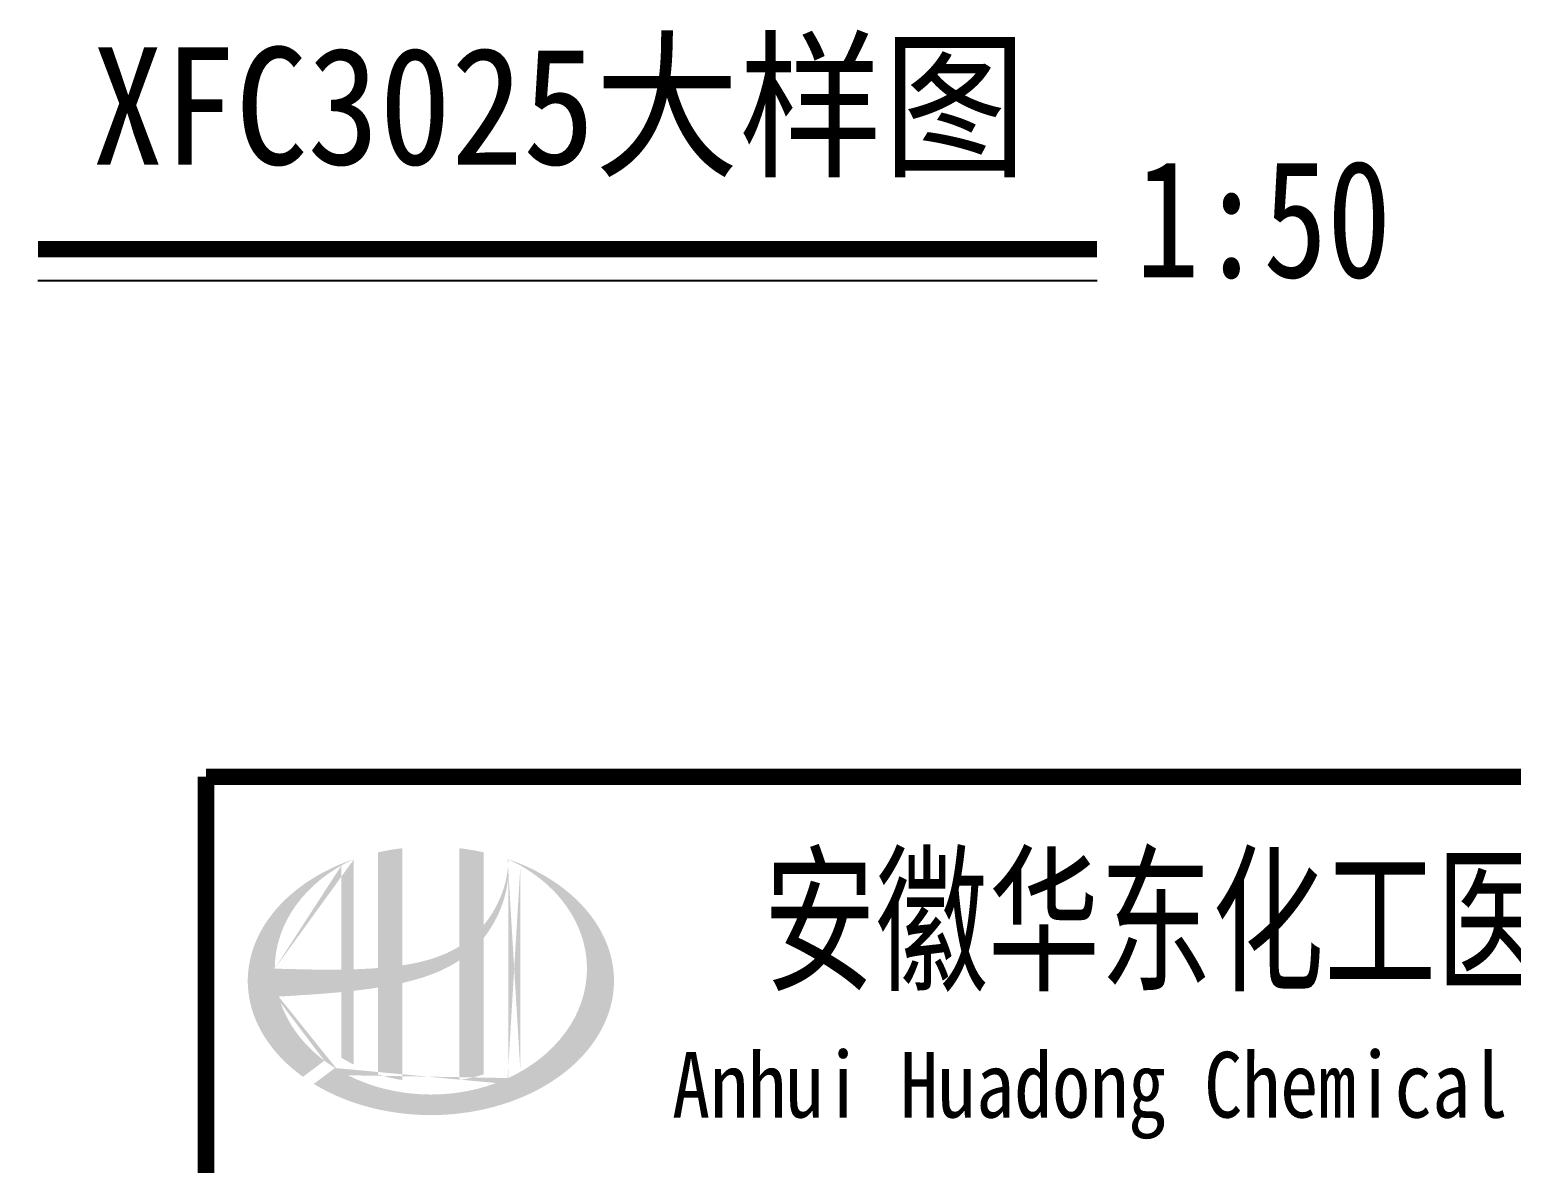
# Model space of a CAD drawing. Extents: x 4678611 to 4812712, y -485691 to -238224.
# Drawn here: x 4773021 to 4779333, y -480338 to -475507 of the extents above; entities that cross this region are included whole.
import ezdxf
from ezdxf.enums import TextEntityAlignment as Align

# ---------------------------------------------------------------- set-up
doc = ezdxf.new("R2010")
doc.units = 0
doc.header["$LTSCALE"] = 1000
doc.header["$MEASUREMENT"] = 0
doc.layers.get('0').update_dxf_attribs({"linetype": 'CONTINUOUS'})
doc.layers.add('图名', color=15, linetype='CONTINUOUS')
doc.styles.add('宋体', font='', dxfattribs={"width": 0.7})
doc.styles.get('宋体').set_extended_font_data('SimSun')

msp = doc.modelspace()

# ---------------------------------------------------------------- hatches: boundary and pattern name
h = msp.add_hatch(color=256)
edge = h.paths.add_edge_path()
edge.add_spline(control_points=[(4774609, -479569.1), (4774615.1, -479567.7), (4774621.2, -479566.3), (4774670.3, -479554.4), (4774712.9, -479541.4), (4774787.9, -479510.3), (4774820.8, -479493.3), (4774851.7, -479472.7)], knot_values=[61.629012, 61.629012, 61.629012, 61.629012, 63.330431, 63.330431, 75.353634, 75.353634, 85.398649, 85.398649, 85.398649, 85.398649], degree=3, periodic=0)
edge.add_line((4774851.7, -479472.7), (4774851.7, -479983))
edge.add_spline(control_points=[(4774851.7, -479983), (4774868.8, -479980.2), (4774885.8, -479976.9), (4774920.6, -479968.8), (4774938.3, -479964), (4774955.7, -479958.5)], knot_values=[4.908456, 4.908456, 4.908456, 4.908456, 4.992821, 4.992821, 5.083034, 5.083034, 5.083034, 5.083034], degree=3, periodic=0)
edge.add_line((4774955.7, -479958.5), (4774955.7, -479377.1))
edge.add_spline(control_points=[(4774955.7, -479377.1), (4774964.3, -479366.2), (4774972.5, -479354.8), (4774998.6, -479315.2), (4775014.3, -479285.2), (4775043.5, -479212.4), (4775054.7, -479168.6), (4775059.4, -479123.3), (4775059.5, -479122), (4775059.7, -479120.8)], knot_values=[97.991744, 97.991744, 97.991744, 97.991744, 101.64219, 101.64219, 110.337975, 110.337975, 121.934322, 121.934322, 122.270691, 122.270691, 122.270691, 122.270691], degree=3, periodic=0)
edge.add_line((4775059.7, -479120.8), (4775059.7, -479050.3))
edge.add_spline(control_points=[(4775059.7, -479050.3), (4775059.6, -479058), (4775059.2, -479065.7), (4775058.7, -479073.4)], knot_values=[126.194075, 126.194075, 126.194075, 126.194075, 128.396762, 128.396762, 128.396762, 128.396762], degree=3, periodic=0)
edge.add_spline(control_points=[(4775058.7, -479073.4), (4775058.2, -479079.6), (4775057.6, -479085.8), (4775056.8, -479092)], knot_values=[124.417049, 124.417049, 124.417049, 124.417049, 126.194075, 126.194075, 126.194075, 126.194075], degree=3, periodic=0)
edge.add_spline(control_points=[(4775056.8, -479092), (4775055.6, -479101.1), (4775054.2, -479110.2), (4775052.4, -479119.3)], knot_values=[121.80529, 121.80529, 121.80529, 121.80529, 124.417049, 124.417049, 124.417049, 124.417049], degree=3, periodic=0)
edge.add_spline(control_points=[(4775052.4, -479119.3), (4775050, -479131.5), (4775047.1, -479143.6), (4775043.6, -479155.6)], knot_values=[118.31574, 118.31574, 118.31574, 118.31574, 121.80529, 121.80529, 121.80529, 121.80529], degree=3, periodic=0)
edge.add_spline(control_points=[(4775043.6, -479155.6), (4775040.1, -479167.7), (4775036, -479179.8), (4775031.5, -479191.6)], knot_values=[114.795988, 114.795988, 114.795988, 114.795988, 118.31574, 118.31574, 118.31574, 118.31574], degree=3, periodic=0)
edge.add_spline(control_points=[(4775031.5, -479191.6), (4775027, -479203.3), (4775022, -479214.8), (4775016.6, -479226.2)], knot_values=[111.329641, 111.329641, 111.329641, 111.329641, 114.795988, 114.795988, 114.795988, 114.795988], degree=3, periodic=0)
edge.add_spline(control_points=[(4775016.6, -479226.2), (4775011.1, -479237.7), (4775005, -479249.1), (4774998.6, -479260.2)], knot_values=[107.79529, 107.79529, 107.79529, 107.79529, 111.329641, 111.329641, 111.329641, 111.329641], degree=3, periodic=0)
edge.add_spline(control_points=[(4774998.6, -479260.2), (4774992.3, -479271), (4774985.6, -479281.5), (4774978.4, -479291.8)], knot_values=[104.343579, 104.343579, 104.343579, 104.343579, 107.79529, 107.79529, 107.79529, 107.79529], degree=3, periodic=0)
edge.add_spline(control_points=[(4774978.4, -479291.8), (4774971.2, -479302.2), (4774963.6, -479312.2), (4774955.7, -479321.9)], knot_values=[100.8507, 100.8507, 100.8507, 100.8507, 104.343579, 104.343579, 104.343579, 104.343579], degree=3, periodic=0)
edge.add_line((4774955.7, -479321.9), (4774955.7, -479012.7))
edge.add_spline(control_points=[(4774955.7, -479012.7), (4774921.6, -479005.1), (4774886.8, -478999.2), (4774851.7, -478995.1)], knot_values=[4.423999, 4.423999, 4.423999, 4.423999, 4.558741, 4.558741, 4.558741, 4.558741], degree=3, periodic=0)
edge.add_line((4774851.7, -478995.1), (4774851.7, -479413.3))
edge.add_spline(control_points=[(4774851.7, -479413.3), (4774779.7, -479457.8), (4774695.5, -479481), (4774609, -479494.1)], knot_values=[63.246215, 63.246215, 63.246215, 63.246215, 87.689124, 87.689124, 87.689124, 87.689124], degree=3, periodic=0)
edge.add_line((4774609, -479494.1), (4774609, -478995.1))
edge.add_spline(control_points=[(4774609, -478995.1), (4774573.8, -478999.2), (4774539, -479005.1), (4774505, -479012.7)], knot_values=[4.866038, 4.866038, 4.866038, 4.866038, 5.000777, 5.000777, 5.000777, 5.000777], degree=3, periodic=0)
edge.add_line((4774505, -479012.7), (4774505, -479505.5))
edge.add_spline(control_points=[(4774505, -479505.5), (4774503.3, -479505.6), (4774468.4, -479508.3), (4774433.7, -479510), (4774401, -479511)], knot_values=[43.657356, 43.657356, 43.657356, 43.657356, 44.134253, 53.497092, 53.497092, 53.497092, 53.497092], degree=3, periodic=0)
edge.add_line((4774401, -479511), (4774401, -479041.9))
edge.add_spline(control_points=[(4774401, -479041.9), (4774384, -479047.8), (4774367.2, -479054.1), (4774350.8, -479060.8)], knot_values=[5.14157, 5.14157, 5.14157, 5.14157, 5.212921, 5.212921, 5.212921, 5.212921], degree=3, periodic=0)
edge.add_spline(control_points=[(4774350.8, -479060.8), (4774343.9, -479063.6), (4774337, -479066.5), (4774304.8, -479080.7), (4774280.3, -479093), (4774256.8, -479106.2)], knot_values=[5.212921, 5.212921, 5.212921, 5.212921, 5.24296, 5.24296, 5.355623, 5.355623, 5.355623, 5.355623], degree=3, periodic=0)
edge.add_spline(control_points=[(4774256.8, -479106.2), (4774241.9, -479114.5), (4774227.5, -479123.3), (4774213.5, -479132.4)], knot_values=[5.355623, 5.355623, 5.355623, 5.355623, 5.426974, 5.426974, 5.426974, 5.426974], degree=3, periodic=0)
edge.add_spline(control_points=[(4774213.5, -479132.4), (4774206.1, -479137.2), (4774198.8, -479142.1), (4774185.3, -479151.6), (4774179.1, -479156.1), (4774172.9, -479160.7)], knot_values=[5.426974, 5.426974, 5.426974, 5.426974, 5.464765, 5.464765, 5.498325, 5.498325, 5.498325, 5.498325], degree=3, periodic=0)
edge.add_spline(control_points=[(4774172.9, -479160.7), (4774146.9, -479180.3), (4774122.8, -479201.2), (4774100.9, -479223.1)], knot_values=[5.498325, 5.498325, 5.498325, 5.498325, 5.641027, 5.641027, 5.641027, 5.641027], degree=3, periodic=0)
edge.add_spline(control_points=[(4774100.9, -479223.1), (4774093.9, -479230.1), (4774087.1, -479237.2), (4774066.7, -479259.8), (4774053.8, -479275.7), (4774042, -479291.9)], knot_values=[5.641027, 5.641027, 5.641027, 5.641027, 5.686569, 5.686569, 5.783729, 5.783729, 5.783729, 5.783729], degree=3, periodic=0)
edge.add_spline(control_points=[(4774042, -479291.9), (4774026.9, -479312.6), (4774013.6, -479334), (4774000.5, -479359), (4773998.9, -479362.2), (4773997.3, -479365.3)], knot_values=[5.783729, 5.783729, 5.783729, 5.783729, 5.908374, 5.908374, 5.92643, 5.92643, 5.92643, 5.92643], degree=3, periodic=0)
edge.add_spline(control_points=[(4773997.3, -479365.3), (4773984.8, -479390.5), (4773974.8, -479416.1), (4773967.3, -479442)], knot_values=[5.92643, 5.92643, 5.92643, 5.92643, 6.069132, 6.069132, 6.069132, 6.069132], degree=3, periodic=0)
edge.add_spline(control_points=[(4773967.3, -479442), (4773964, -479453.1), (4773961.3, -479464.3), (4773955.9, -479490.5), (4773953.6, -479505.5), (4773952.2, -479520.6)], knot_values=[6.069132, 6.069132, 6.069132, 6.069132, 6.130179, 6.130179, 6.211834, 6.211834, 6.211834, 6.211834], degree=3, periodic=0)
edge.add_spline(control_points=[(4773952.2, -479520.6), (4773951, -479533.7), (4773950.3, -479546.9), (4773950.3, -479560.1)], knot_values=[6.211834, 6.211834, 6.211834, 6.211834, 6.283185, 6.283185, 6.283185, 6.283185], degree=3, periodic=0)
edge.add_spline(control_points=[(4773950.3, -479560.1), (4773950.3, -479569.5), (4773950.6, -479578.8), (4773951.3, -479588.1)], knot_values=[6.283185, 6.283185, 6.283185, 6.283185, 6.333655, 6.333655, 6.333655, 6.333655], degree=3, periodic=0)
edge.add_spline(control_points=[(4773951.3, -479588.1), (4773952.5, -479606.8), (4773955, -479625.4), (4773958.8, -479643.9)], knot_values=[6.333655, 6.333655, 6.333655, 6.333655, 6.434594, 6.434594, 6.434594, 6.434594], degree=3, periodic=0)
edge.add_spline(control_points=[(4773958.8, -479643.9), (4773959.1, -479645.1), (4773959.3, -479646.3), (4773963.2, -479664.8), (4773968, -479682), (4773973.9, -479699)], knot_values=[6.434594, 6.434594, 6.434594, 6.434594, 6.441278, 6.441278, 6.535532, 6.535532, 6.535532, 6.535532], degree=3, periodic=0)
edge.add_spline(control_points=[(4773973.9, -479699), (4773980.1, -479717.2), (4773987.6, -479735.3), (4773996.4, -479753.1)], knot_values=[6.535532, 6.535532, 6.535532, 6.535532, 6.636471, 6.636471, 6.636471, 6.636471], degree=3, periodic=0)
edge.add_spline(control_points=[(4773996.4, -479753.1), (4773998.6, -479757.6), (4774000.9, -479762), (4774010.2, -479779.7), (4774017.9, -479792.7), (4774026.3, -479805.5)], knot_values=[6.636471, 6.636471, 6.636471, 6.636471, 6.661894, 6.661894, 6.73741, 6.73741, 6.73741, 6.73741], degree=3, periodic=0)
edge.add_spline(control_points=[(4774026.3, -479805.5), (4774037.5, -479822.7), (4774049.8, -479839.5), (4774063.4, -479855.9)], knot_values=[6.73741, 6.73741, 6.73741, 6.73741, 6.838349, 6.838349, 6.838349, 6.838349], degree=3, periodic=0)
edge.add_spline(control_points=[(4774063.4, -479855.9), (4774069.3, -479863), (4774075.4, -479870.1), (4774089.9, -479886.1), (4774098.5, -479894.9), (4774107.4, -479903.5)], knot_values=[6.838349, 6.838349, 6.838349, 6.838349, 6.88251, 6.88251, 6.939288, 6.939288, 6.939288, 6.939288], degree=3, periodic=0)
edge.add_spline(control_points=[(4774107.4, -479903.5), (4774123.1, -479918.9), (4774140, -479933.7), (4774157.9, -479947.9)], knot_values=[6.939288, 6.939288, 6.939288, 6.939288, 7.040227, 7.040227, 7.040227, 7.040227], degree=3, periodic=0)
edge.add_spline(control_points=[(4774157.9, -479947.9), (4774166.8, -479955), (4774176, -479962), (4774185.5, -479968.8)], knot_values=[7.040227, 7.040227, 7.040227, 7.040227, 7.090696, 7.090696, 7.090696, 7.090696], degree=3, periodic=0)
edge.add_line((4774185.5, -479968.8), (4774276.7, -479900.4))
edge.add_ellipse((4774730.3, -479508.1), major_axis=(665, 0), ratio=0.806676, start_angle=192.81901, end_angle=226.98533, ccw=False)
edge.add_spline(control_points=[(4774081.9, -479627.2), (4774105.9, -479625.7), (4774130, -479624.2), (4774218.7, -479618.7), (4774283.5, -479614.4), (4774349, -479608.1)], knot_values=[11.398263, 11.398263, 11.398263, 11.398263, 18.40729, 18.40729, 37.18094, 37.18094, 37.18094, 37.18094], degree=3, periodic=0)
edge.add_line((4774349, -479608.1), (4774349, -479887.1))
edge.add_spline(control_points=[(4774349, -479887.1), (4774352.6, -479889.4), (4774356.1, -479891.6), (4774373.1, -479901.8), (4774386.9, -479909.3), (4774401, -479916.5)], knot_values=[4.049945, 4.049945, 4.049945, 4.049945, 4.072021, 4.072021, 4.153257, 4.153257, 4.153257, 4.153257], degree=3, periodic=0)
edge.add_line((4774401, -479916.5), (4774401, -479602.6))
edge.add_spline(control_points=[(4774401, -479602.6), (4774433.2, -479598.9), (4774465.6, -479594.7), (4774500.4, -479589.3), (4774502.7, -479589), (4774505, -479588.6)], knot_values=[42.135009, 42.135009, 42.135009, 42.135009, 51.307228, 51.307228, 51.948574, 51.948574, 51.948574, 51.948574], degree=3, periodic=0)
edge.add_line((4774505, -479588.6), (4774505, -479958.5))
edge.add_spline(control_points=[(4774505, -479958.5), (4774538.6, -479969.1), (4774573.5, -479977.3), (4774609, -479983)], knot_values=[4.34174, 4.34174, 4.34174, 4.34174, 4.516316, 4.516316, 4.516316, 4.516316], degree=3, periodic=0)
edge.add_line((4774609, -479983), (4774609, -479569.1))
edge = h.paths.add_edge_path(flags=16)
edge.add_ellipse((4774730.3, -479508.1), major_axis=(665, 0), ratio=0.806676, start_angle=124.98746, end_angle=179.99898, ccw=False)
edge.add_line((4774349, -479068.6), (4774349, -479512.2))
edge.add_spline(control_points=[(4774349, -479512.2), (4774253.7, -479513.5), (4774159.7, -479510.5), (4774065.3, -479508.1)], knot_values=[11.27373, 11.27373, 11.27373, 11.27373, 38.687513, 38.687513, 38.687513, 38.687513], degree=3, periodic=0)
edge = h.paths.add_edge_path()
edge.add_spline(control_points=[(4774231.5, -479999.3), (4774262.5, -480018.3), (4774295.7, -480035.5), (4774380.3, -480072.7), (4774433.6, -480090.6), (4774544.3, -480117.2), (4774601.8, -480125.9), (4774717.9, -480133.7), (4774776.6, -480132.7), (4774892.2, -480121.2), (4774949, -480110.7), (4775058, -480080.7), (4775110.2, -480061.1), (4775207.1, -480014.3), (4775251.9, -479986.9), (4775331.8, -479926), (4775367, -479892.4), (4775426.3, -479820.9), (4775450.4, -479783), (4775486.8, -479704.9), (4775499.1, -479664.7), (4775511.7, -479583.5), (4775512, -479542.5), (4775500.5, -479461), (4775488.7, -479420.5), (4775453.1, -479341.8), (4775429.3, -479303.6), (4775370.5, -479231.4), (4775335.4, -479197.5), (4775255.6, -479135.8), (4775210.9, -479108.1), (4775129.7, -479068.4), (4775095.3, -479054.1), (4775059.7, -479041.9)], knot_values=[0.886421, 0.886421, 0.886421, 0.886421, 1.040557, 1.040557, 1.261172, 1.261172, 1.481788, 1.481788, 1.702404, 1.702404, 1.92302, 1.92302, 2.143636, 2.143636, 2.364252, 2.364252, 2.584868, 2.584868, 2.805484, 2.805484, 3.026099, 3.026099, 3.246715, 3.246715, 3.46852, 3.46852, 3.690325, 3.690325, 3.91213, 3.91213, 4.133935, 4.133935, 4.283209, 4.283209, 4.283209, 4.283209], degree=3, periodic=0)
edge.add_line((4775059.7, -479041.9), (4775059.7, -479042))
edge.add_spline(control_points=[(4775059.7, -479042.1), (4775059.7, -479044.8), (4775059.7, -479047.6), (4775059.7, -479050.3)], knot_values=[128.396762, 128.396762, 128.396762, 128.396762, 129.192193, 129.192193, 129.192193, 129.192193], degree=3, periodic=0)
edge.add_line((4775059.7, -479050.3), (4775059.7, -479974.2))
edge.add_ellipse((4774730.3, -479508.1), major_axis=(665, 0), ratio=0.806676, start_angle=232.10542, end_angle=299.68334, ccw=False)
edge.add_line((4774321.9, -479931.5), (4774231.5, -479999.3))
edge = h.paths.add_edge_path(flags=16)
edge.add_ellipse((4774730.3, -479508.1), major_axis=(665, 0), ratio=0.806676, start_angle=304.98746, end_angle=415.01211, ccw=False)
edge.add_line((4775111.7, -479947.6), (4775111.7, -479068.6))

# ---------------------------------------------------------------- linework, layer by layer
at = {"const_width": 70}
for points in [[(4773772.5, -478690.7), (4773772.5, -484690.7)], [(4791772.5, -478690.7), (4773772.5, -478690.7)]]:
    msp.add_lwpolyline(points, dxfattribs=at)
at = {"layer": '图名'}
msp.add_line((4773056, -476576.2), (4777568.6, -476576.2), dxfattribs=at)
at = {"layer": '图名', "const_width": 70}
msp.add_lwpolyline([(4773056, -476443), (4777568.6, -476443)], dxfattribs=at)

# ---------------------------------------------------------------- texts
at = {"style": '宋体'}
for s, height, width, p in [('安徽华东化工医药工程有限责任公司', 500, 0.7, (4779967.4, -479290.7)), ('Anhui Huadong Chemical & Medical Engineering Co.,Ltd', 280, 0.85, (4779967.4, -480040.7))]:
    msp.add_text(s, height=height, dxfattribs=dict(at, width=width)).set_placement(p, align=Align.MIDDLE)
at = {"layer": '图名', "style": '宋体'}
for s, width, p in [('XFC3025大样图', 0.9, (4773285.8, -476082.2)), ('1:50', 0.8, (4777732.3, -476563.1))]:
    msp.add_text(s, height=500, dxfattribs=dict(at, width=width)).set_placement(p)

doc.saveas('drawing.dxf')
